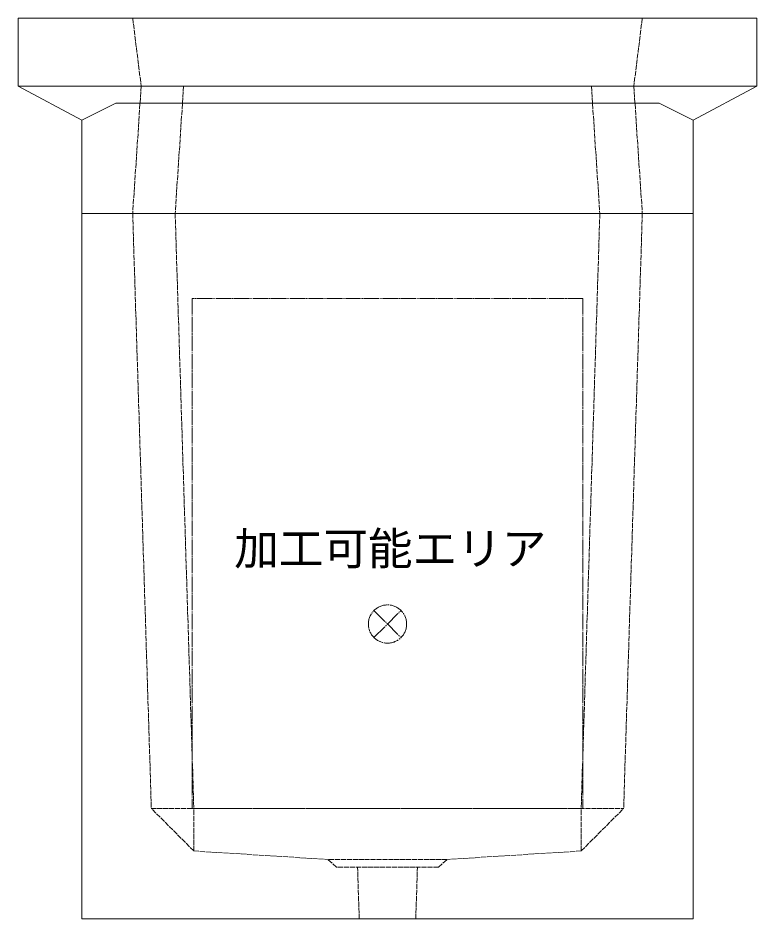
# Model space of a CAD drawing. Units: millimetres, scale not verified. Extents: x -2970 to 2970, y -2100 to 2100.
# Drawn here: x -465 to 405, y -1270 to -210 of the extents above; entities that cross this region are included whole.
import ezdxf
from ezdxf.enums import TextEntityAlignment as Align

# ---------------------------------------------------------------- set-up
doc = ezdxf.new("R2010")
doc.units = ezdxf.units.MM
doc.header["$LTSCALE"] = 10
doc.linetypes.add('LONG_DASHED1', pattern=[7, 6, -1])
doc.linetypes.add('LONG_DOUBLE_CHAIN', pattern=[21.8, 18, -1, 0.6, -0.6, 0.6, -1])
doc.layers.add('0-7_D-STR', color=7, linetype='LONG_DASHED1', lineweight=9)
doc.layers.add('0-9_D-STR-STR5', color=1, linetype='LONG_DOUBLE_CHAIN', lineweight=9)
doc.styles.add('ＭＳ ゴシック', font='')
doc.styles.get('ＭＳ ゴシック').set_extended_font_data('MS Gothic')

# ---------------------------------------------------------------- blocks, each defined once
blk = doc.blocks.new('A$C6FC61387')
at = {"layer": '0-7_D-STR', "linetype": 'Continuous'}
for p, q in [((-4350, 2300), (4350, 2300)), ((-4350, 1500), (-4350, 2300)), ((4350, 2300), (4350, 1500)), ((-4350, 1500), (4350, 1500)), ((-3600, 1100), (-4350, 1500)), ((3600, 1100), (4350, 1500)), ((-3600, 1100), (-3200, 1300)), ((-3200, 1300), (3200, 1300)), ((3600, 1100), (3200, 1300)), ((-3600, 0), (-3600, 1100)), ((3600, 1100), (3600, 0)), ((-3600, 0), (3600, 0))]:
    blk.add_line(p, q, dxfattribs=at)
at = {"layer": '0-7_D-STR'}
for p, q in [((-3000, 2300), (-2900, 1500)), ((3000, 2300), (2900, 1500)), ((-2900, 1500), (-3000, 0)), ((-2400, 1500), (-2500, 0)), ((2400, 1500), (2500, 0)), ((2900, 1500), (3000, 0))]:
    blk.add_line(p, q, dxfattribs=at)
blk = doc.blocks.new('A$C2D8D082F')
at = {"layer": '0-7_D-STR', "linetype": 'Continuous'}
for p, q in [((-3600, 0), (3600, 0)), ((-3600, -8300), (-3600, 0))]:
    blk.add_line(p, q, dxfattribs=at)
at = {"layer": '0-7_D-STR'}
for p, q in [((-3000, 0), (-2780, -7000)), ((-2500, 0), (-2280, -7000)), ((2500, 0), (2280, -7000)), ((3000, 0), (2780, -7000)), ((-2280, -7500), (-2780, -7000)), ((-2780, -7000), (2780, -7000)), ((-2280, -7500), (-2280, -7000)), ((2280, -7500), (2780, -7000)), ((2280, -7500), (2280, -7000)), ((-2280, -7500), (-700, -7600)), ((2280, -7500), (700, -7600)), ((-600, -7690), (-700, -7600)), ((700, -7600), (-700, -7600)), ((600, -7690), (700, -7600)), ((600, -7690), (-600, -7690)), ((-333, -8300), (-352.5, -7690)), ((333, -8300), (352.5, -7690))]:
    blk.add_line(p, q, dxfattribs=at)
at = {"layer": '0-7_D-STR', "linetype": 'Continuous'}
blk.add_lwpolyline([(-3600, -8300), (3600, -8300), (3600, 0)], dxfattribs=at)
at = {"layer": '0-9_D-STR-STR5'}
for p, q in [((2300, -1000), (2300, -7000)), ((2300, -7000), (-2300, -7000))]:
    blk.add_line(p, q, dxfattribs=at)
blk.add_lwpolyline([(2300, -1000), (-2300, -1000), (-2300, -7000)], dxfattribs=at)
blk = doc.blocks.new('A$C1C640AAB')
at = {"layer": '0-9_D-STR-STR5'}
for p, q in [((-159.1, -159.1), (159.1, 159.1)), ((-159.1, 159.1), (159.1, -159.1))]:
    blk.add_line(p, q, dxfattribs=at)
blk.add_circle((0, 0), 225, dxfattribs=at)
blk = doc.blocks.new('A$C7ce69c6b')
at = {"layer": '0-7_D-STR'}
blk.add_blockref('A$C2D8D082F', (0, 0), dxfattribs=at)
at = {"layer": '0-9_D-STR-STR5'}
blk.add_blockref('A$C1C640AAB', (0, -4830), dxfattribs=at)

msp = doc.modelspace()

# ---------------------------------------------------------------- block references
at = {"layer": '0-7_D-STR', "xscale": 0.1, "yscale": 0.1}
for name in ['A$C6FC61387', 'A$C7ce69c6b']:
    msp.add_blockref(name, (-30, -440), dxfattribs=at)

# ---------------------------------------------------------------- texts
at = {"layer": '0-9_D-STR-STR5', "style": 'ＭＳ ゴシック'}
msp.add_text('加工可能エリア', height=38.49, dxfattribs=at).set_placement((-210.48, -864.97), align=Align.BOTTOM_LEFT)

doc.saveas('drawing.dxf')
